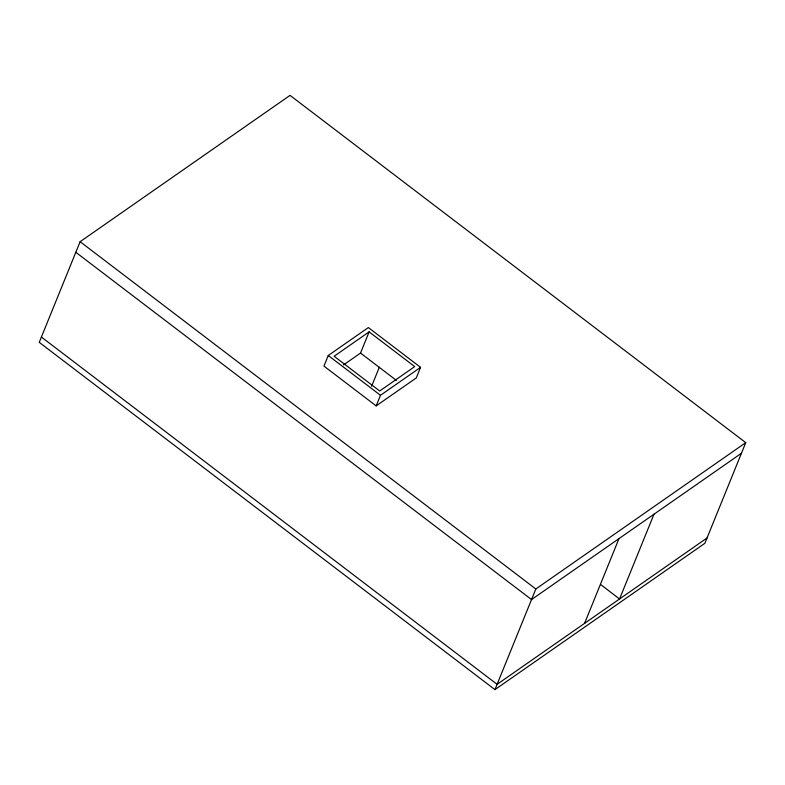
<?xml version="1.0" encoding="UTF-8"?>
<svg xmlns="http://www.w3.org/2000/svg" width="785" height="785" viewBox="0 0 785 785"><rect width="100%" height="100%" fill="white"/><g stroke="black" fill="none" stroke-linecap="round" stroke-linejoin="round"><path stroke-width="1.18" d="M80.119 241.701L39.25 342.348L494.952 689.632L704.881 543.298L745.75 442.652L290.048 95.368L80.119 241.701L535.831 588.986L745.75 442.652M328.258 355.507L323.96 366.104L376.172 405.894L416.266 377.948L420.564 367.351L368.351 327.561L328.258 355.507L380.48 395.297L420.564 367.351M343.526 364.907L360.521 353.064L369.127 331.869L414.696 366.595L379.704 390.989L334.135 356.262L369.127 331.869M371.599 386.279L379.341 367.223M376.172 405.894L380.48 395.297M494.952 689.632L535.831 588.986M584.58 623.368L618.992 538.608M653.983 514.214L619.561 598.975L600.574 584.501M741.452 453.249L531.523 599.573L75.821 252.289M707.03 538L497.111 684.334L41.399 337.05M360.521 353.064L396.396 380.401"/></g></svg>
